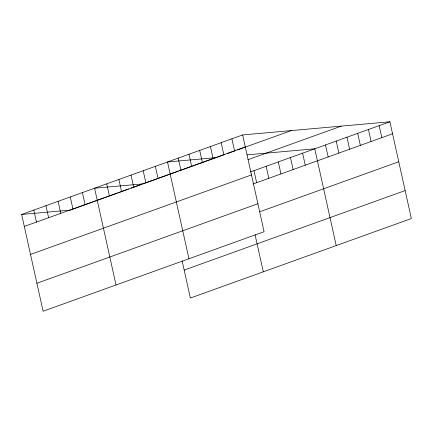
<?xml version="1.0" encoding="UTF-8"?>
<svg xmlns="http://www.w3.org/2000/svg" width="433" height="433" viewBox="0 0 433 433"><rect width="100%" height="100%" fill="white"/><g stroke="black" fill="none" stroke-linecap="round" stroke-linejoin="round"><path stroke-width="0.65" d="M242.632 134.944L264.081 231.715L43.105 311.224L21.65 214.454L242.632 134.944L389.895 121.776L411.35 218.546L190.368 298.056L182.136 260.915M24.313 226.459L245.289 146.949M104.277 197.865L70.249 210.108L21.65 214.454M105.495 197.426L116.434 193.491M117.646 193.053L118.864 192.615M119.47 192.398L128.585 189.118M131.015 188.241L140.741 184.745M178.418 171.187L143.171 183.868L94.573 188.214L116.028 284.99M179.635 170.748L216.094 157.634L167.495 161.98L188.95 258.75M216.727 157.406L224.933 154.451M227.46 153.542L235.666 150.592M237.56 149.91L291.23 130.598M247.936 159.712L341.296 126.122M250.35 171.982L389.895 121.776M30.516 254.431L251.492 174.927M253.007 183.993L392.558 133.781M36.902 283.252L257.884 203.743M259.816 211.748L398.761 161.753M184.171 270.084L405.147 190.574M247.059 154.862L314.764 148.806L336.219 245.581M379.162 125.635L381.825 137.645M368.429 129.499L371.092 141.504M357.696 133.359L360.359 145.369M346.963 137.223L349.626 149.228M336.23 141.082L338.893 153.093M325.497 144.947L328.16 156.952M302.607 153.179L305.27 165.19M290.456 157.552L293.119 169.563M278.3 161.926L280.963 173.936M266.149 166.299L268.812 178.304M253.992 170.672L256.655 182.677M255.059 234.675L263.291 271.816M231.899 138.809L234.556 150.814M221.166 142.668L223.823 154.673M210.433 146.533L213.09 158.538M199.694 150.392L202.357 162.397M188.961 154.256L191.624 166.261M178.228 158.115L180.891 170.12M155.344 166.348L158.007 178.358M143.188 170.721L145.851 182.731M131.037 175.094L133.7 187.105M118.88 179.468L121.543 191.478M106.729 183.841L109.387 195.851M82.422 192.588L85.079 204.593M70.265 196.961L72.928 208.966M58.114 201.334L60.772 213.339M45.958 205.707L48.62 217.712M33.806 210.081L36.464 222.086"/></g></svg>
